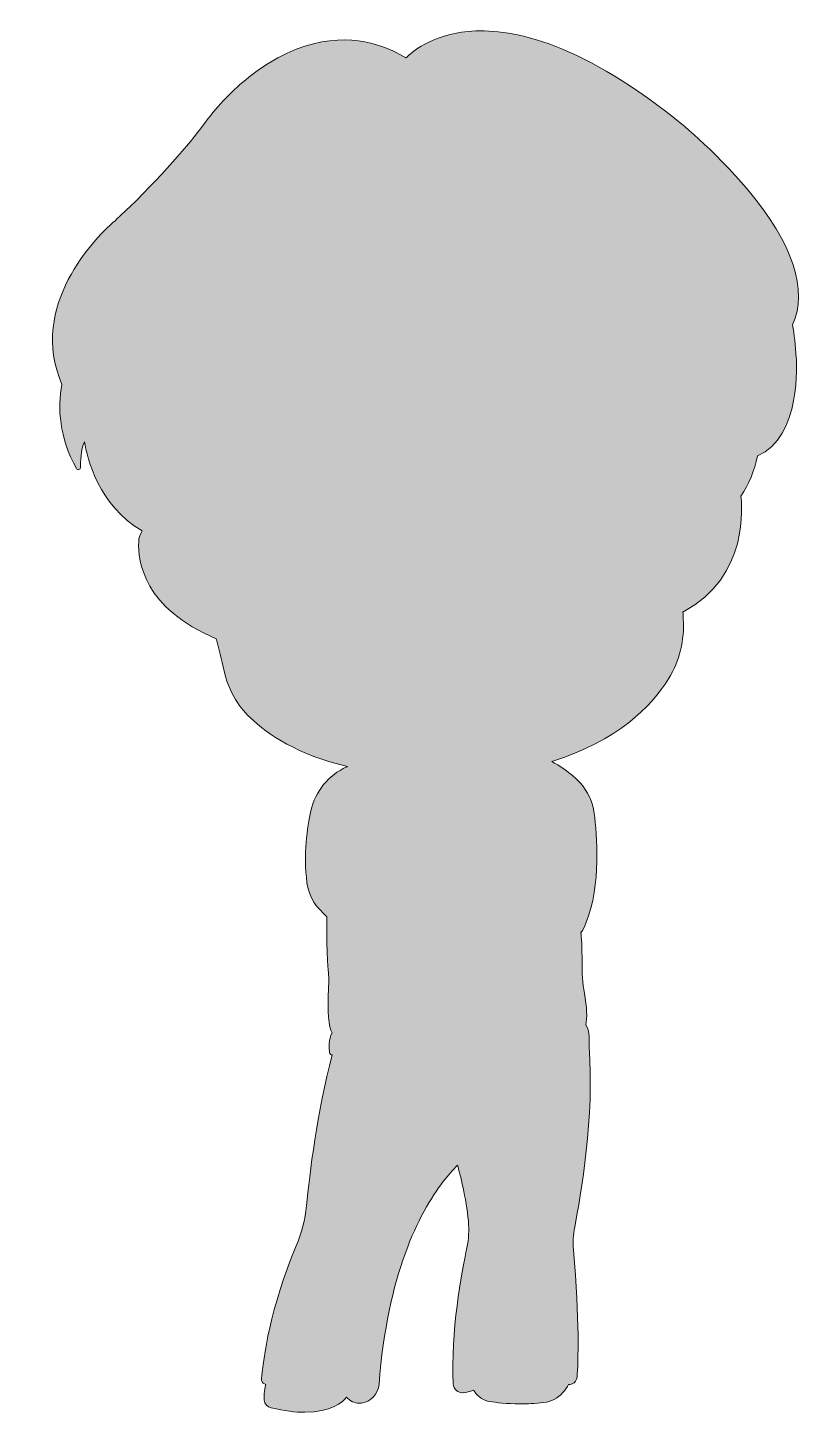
# Model space of a CAD drawing. Extents: x 319 to 798, y -967 to -117.
import ezdxf

# ---------------------------------------------------------------- set-up
doc = ezdxf.new("R2010")
doc.units = 0
doc.header["$MEASUREMENT"] = 0
doc.layers.add('JIN_GREEN', color=7, linetype='Continuous')

msp = doc.modelspace()

# ---------------------------------------------------------------- hatches: boundary and pattern name
at = {"layer": 'JIN_GREEN', "true_color": 0x79ac70}
h = msp.add_hatch(color=83, dxfattribs=at)
h.dxf.hatch_style = 2
edge = h.paths.add_edge_path()
edge.add_spline(control_points=[(788.37, -299.62), (798.03, -278.57), (788.6, -250.03), (761.05, -217.04), (740.28, -192.17), (716.28, -173.22), (716.04, -173.04), (655.36, -124.82), (613.7, -117.45), (589.43, -119.76), (566.32, -121.96), (554.32, -132.81), (551.27, -135.98), (546.46, -133.06), (540.36, -130.07), (533.15, -127.92), (515.46, -122.66), (487.5, -121.86), (454.82, -147.87), (445.11, -155.59), (436.19, -164.83), (428.32, -175.32), (421.01, -185.05), (405.23, -204.77), (381.6, -227.59), (377.54, -231.51), (373.42, -235.27), (370.29, -238.11), (361.57, -246), (319.25, -287.75), (340.26, -336.27), (337.53, -350.64), (338.48, -368.42), (349.15, -387.86), (349.44, -388.39), (350.05, -388.65), (350.63, -388.49), (351.21, -388.33), (351.61, -387.8), (351.59, -387.2), (351.52, -384.04), (351.89, -376.23), (354.05, -371.43), (355.69, -381.46), (362.64, -410.45), (389.38, -426.13), (388.17, -428.01), (387.43, -430.24), (387.32, -432.62), (386.77, -444.47), (390.34, -473.89), (434.95, -492.19), (436.43, -498), (438.14, -505), (439.77, -512.21), (442.25, -523.2), (447.8, -533.06), (455.81, -540.71), (466.41, -550.83), (485.02, -563.58), (515.5, -570.57), (515.28, -570.66), (515.07, -570.75), (514.84, -570.85), (503.81, -575.81), (495.62, -585.87), (492.95, -597.75), (490.61, -608.14), (488.3, -624.23), (490.54, -641.94), (491.26, -647.63), (493.64, -652.93), (497.42, -657.27), (498.83, -658.9), (500.62, -660.78), (502.76, -662.71), (502.67, -665.68), (502.35, -679.61), (503.64, -695.58), (503.94, -699.27), (503.99, -703.02), (503.78, -706.7), (502.96, -721.09), (503.7, -730.25), (505.97, -734.02), (503.56, -737.12), (504.18, -744.52), (504.35, -746.14), (504.39, -746.54), (504.62, -746.91), (504.98, -747.12), (505.25, -747.28), (505.63, -747.39), (506.04, -747.47), (496.71, -782.71), (492.15, -820.42), (490.26, -839.93), (489.43, -848.41), (487.31, -856.7), (483.96, -864.58), (467.99, -902.04), (463.75, -934.07), (462.67, -946.1), (462.55, -947.44), (463.25, -948.68), (464.45, -949.26), (464.72, -949.4), (465.01, -949.48), (465.3, -949.54), (464.19, -953.81), (464.15, -957.07), (464.35, -959.16), (464.56, -961.45), (466.25, -963.37), (468.55, -963.92), (476.72, -965.89), (483.56, -966.67), (489.26, -966.67), (505.4, -966.67), (512.42, -960.44), (514.87, -957.44), (516.99, -959.82), (519.62, -961.07), (522.59, -961.07), (522.97, -961.07), (523.35, -961.05), (523.74, -961.01), (529.64, -960.4), (534.27, -955.52), (534.74, -949.4), (539.95, -882.2), (559.04, -844.76), (574.14, -825.18), (577.13, -821.31), (580.08, -817.96), (582.92, -815.08), (584.39, -820.43), (588.17, -835.12), (589.54, -849.51), (590.06, -854.96), (589.75, -860.42), (588.63, -865.72), (585.51, -880.5), (578.44, -918.22), (580.31, -949.22), (580.4, -950.76), (581.12, -952.22), (582.27, -953.23), (583.32, -954.15), (584.62, -954.64), (585.98, -954.64), (586.12, -954.64), (586.25, -954.64), (586.38, -954.63), (588.17, -954.5), (590.36, -954.07), (592.69, -953), (592.95, -953.43), (593.29, -953.96), (593.7, -954.54), (595.75, -957.44), (598.99, -959.45), (602.58, -960.05), (606.42, -960.69), (612.94, -961.5), (621.24, -961.5), (625.6, -961.5), (630.46, -961.28), (635.68, -960.68), (640.21, -960.17), (644.35, -958.07), (647.34, -954.77), (648.9, -953.05), (650.09, -951.33), (650.93, -949.62), (651.68, -949.68), (652.44, -949.58), (653.18, -949.28), (654.93, -948.57), (656.1, -946.96), (656.22, -945.08), (656.83, -936.16), (657.83, -910.7), (654.02, -866.98), (653.62, -862.37), (653.86, -857.73), (654.74, -853.21), (658.53, -833.85), (666.95, -784.33), (663.54, -742.48), (663.73, -740.46), (664.31, -732.1), (661.59, -729.12), (662.51, -724.64), (662.23, -718.13), (660.74, -709.69), (659.64, -703.48), (659.13, -696.91), (659.24, -690.18), (659.36, -682.34), (658.77, -674.47), (658.61, -672.57), (659.8, -670.72), (660.83, -668.74), (661.66, -666.67), (671.13, -643.02), (668.37, -611.77), (666.75, -599.43), (665.8, -592.2), (662.78, -585.67), (658.02, -580.53), (652.09, -574.13), (644.77, -569.72), (640.74, -567.57), (680.8, -554.76), (701.58, -534.27), (712.34, -516.73), (719.02, -505.85), (722.14, -493.13), (721.37, -479.95), (721.29, -478.57), (721.22, -477.22), (721.17, -475.87), (762.16, -453.94), (757.3, -409.73), (756.6, -404.71), (761.6, -397.52), (765.01, -389.26), (766.77, -380.04), (794.08, -368.72), (790.8, -321.74), (790.65, -319.75), (790.24, -312.37), (789.44, -305.69), (788.37, -299.62)], knot_values=[0, 0, 0, 0, 1, 1, 1, 2, 2, 2, 3, 3, 3, 4, 4, 4, 5, 5, 5, 6, 6, 6, 7, 7, 7, 8, 8, 8, 9, 9, 9, 10, 10, 10, 11, 11, 11, 12, 12, 12, 13, 13, 13, 14, 14, 14, 15, 15, 15, 16, 16, 16, 17, 17, 17, 18, 18, 18, 19, 19, 19, 20, 20, 20, 21, 21, 21, 22, 22, 22, 23, 23, 23, 24, 24, 24, 25, 25, 25, 26, 26, 26, 27, 27, 27, 28, 28, 28, 29, 29, 29, 30, 30, 30, 31, 31, 31, 32, 32, 32, 33, 33, 33, 34, 34, 34, 35, 35, 35, 36, 36, 36, 37, 37, 37, 38, 38, 38, 39, 39, 39, 40, 40, 40, 41, 41, 41, 42, 42, 42, 43, 43, 43, 44, 44, 44, 45, 45, 45, 46, 46, 46, 47, 47, 47, 48, 48, 48, 49, 49, 49, 50, 50, 50, 51, 51, 51, 52, 52, 52, 53, 53, 53, 54, 54, 54, 55, 55, 55, 56, 56, 56, 57, 57, 57, 58, 58, 58, 59, 59, 59, 60, 60, 60, 61, 61, 61, 62, 62, 62, 63, 63, 63, 64, 64, 64, 65, 65, 65, 66, 66, 66, 67, 67, 67, 68, 68, 68, 69, 69, 69, 70, 70, 70, 71, 71, 71, 72, 72, 72, 73, 73, 73, 74, 74, 74, 75, 75, 75, 76, 76, 76, 77, 77, 77, 78, 78, 78, 78], degree=3, periodic=1)

# ---------------------------------------------------------------- linework, layer by layer
at = {"layer": 'JIN_GREEN', "lineweight": 0}
msp.add_open_spline([(788.37, -299.62), (798.03, -278.57), (788.6, -250.03), (761.05, -217.04), (740.28, -192.17), (716.28, -173.22), (716.04, -173.04), (655.36, -124.82), (613.7, -117.45), (589.43, -119.76), (566.32, -121.96), (554.32, -132.81), (551.27, -135.98), (546.46, -133.06), (540.36, -130.07), (533.15, -127.92), (515.46, -122.66), (487.5, -121.86), (454.82, -147.87), (445.11, -155.59), (436.19, -164.83), (428.32, -175.32), (421.01, -185.05), (405.23, -204.77), (381.6, -227.59), (377.54, -231.51), (373.42, -235.27), (370.29, -238.11), (361.57, -246), (319.25, -287.75), (340.26, -336.27), (337.53, -350.64), (338.48, -368.42), (349.15, -387.86), (349.44, -388.39), (350.05, -388.65), (350.63, -388.49), (351.21, -388.33), (351.61, -387.8), (351.59, -387.2), (351.52, -384.04), (351.89, -376.23), (354.05, -371.43), (355.69, -381.46), (362.64, -410.45), (389.38, -426.13), (388.17, -428.01), (387.43, -430.24), (387.32, -432.62), (386.77, -444.47), (390.34, -473.89), (434.95, -492.19), (436.43, -498), (438.14, -505), (439.77, -512.21), (442.25, -523.2), (447.8, -533.06), (455.81, -540.71), (466.41, -550.83), (485.02, -563.58), (515.5, -570.57), (515.28, -570.66), (515.07, -570.75), (514.84, -570.85), (503.81, -575.81), (495.62, -585.87), (492.95, -597.75), (490.61, -608.14), (488.3, -624.23), (490.54, -641.94), (491.26, -647.63), (493.64, -652.93), (497.42, -657.27), (498.83, -658.9), (500.62, -660.78), (502.76, -662.71), (502.67, -665.68), (502.35, -679.61), (503.64, -695.58), (503.94, -699.27), (503.99, -703.02), (503.78, -706.7), (502.96, -721.09), (503.7, -730.25), (505.97, -734.02), (503.56, -737.12), (504.18, -744.52), (504.35, -746.14), (504.39, -746.54), (504.62, -746.91), (504.98, -747.12), (505.25, -747.28), (505.63, -747.39), (506.04, -747.47), (496.71, -782.71), (492.15, -820.42), (490.26, -839.93), (489.43, -848.41), (487.31, -856.7), (483.96, -864.58), (467.99, -902.04), (463.75, -934.07), (462.67, -946.1), (462.55, -947.44), (463.25, -948.68), (464.45, -949.26), (464.72, -949.4), (465.01, -949.48), (465.3, -949.54), (464.19, -953.81), (464.15, -957.07), (464.35, -959.16), (464.56, -961.45), (466.25, -963.37), (468.55, -963.92), (476.72, -965.89), (483.56, -966.67), (489.26, -966.67), (505.4, -966.67), (512.42, -960.44), (514.87, -957.44), (516.99, -959.82), (519.62, -961.07), (522.59, -961.07), (522.97, -961.07), (523.35, -961.05), (523.74, -961.01), (529.64, -960.4), (534.27, -955.52), (534.74, -949.4), (539.95, -882.2), (559.04, -844.76), (574.14, -825.18), (577.13, -821.31), (580.08, -817.96), (582.92, -815.08), (584.39, -820.43), (588.17, -835.12), (589.54, -849.51), (590.06, -854.96), (589.75, -860.42), (588.63, -865.72), (585.51, -880.5), (578.44, -918.22), (580.31, -949.22), (580.4, -950.76), (581.12, -952.22), (582.27, -953.23), (583.32, -954.15), (584.62, -954.64), (585.98, -954.64), (586.12, -954.64), (586.25, -954.64), (586.38, -954.63), (588.17, -954.5), (590.36, -954.07), (592.69, -953), (592.95, -953.43), (593.29, -953.96), (593.7, -954.54), (595.75, -957.44), (598.99, -959.45), (602.58, -960.05), (606.42, -960.69), (612.94, -961.5), (621.24, -961.5), (625.6, -961.5), (630.46, -961.28), (635.68, -960.68), (640.21, -960.17), (644.35, -958.07), (647.34, -954.77), (648.9, -953.05), (650.09, -951.33), (650.93, -949.62), (651.68, -949.68), (652.44, -949.58), (653.18, -949.28), (654.93, -948.57), (656.1, -946.96), (656.22, -945.08), (656.83, -936.16), (657.83, -910.7), (654.02, -866.98), (653.62, -862.37), (653.86, -857.73), (654.74, -853.21), (658.53, -833.85), (666.95, -784.33), (663.54, -742.48), (663.73, -740.46), (664.31, -732.1), (661.59, -729.12), (662.51, -724.64), (662.23, -718.13), (660.74, -709.69), (659.64, -703.48), (659.13, -696.91), (659.24, -690.18), (659.36, -682.34), (658.77, -674.47), (658.61, -672.57), (659.8, -670.72), (660.83, -668.74), (661.66, -666.67), (671.13, -643.02), (668.37, -611.77), (666.75, -599.43), (665.8, -592.2), (662.78, -585.67), (658.02, -580.53), (652.09, -574.13), (644.77, -569.72), (640.74, -567.57), (680.8, -554.76), (701.58, -534.27), (712.34, -516.73), (719.02, -505.85), (722.14, -493.13), (721.37, -479.95), (721.29, -478.57), (721.22, -477.22), (721.17, -475.87), (762.16, -453.94), (757.3, -409.73), (756.6, -404.71), (761.6, -397.52), (765.01, -389.26), (766.77, -380.04), (794.08, -368.72), (790.8, -321.74), (790.65, -319.75), (790.24, -312.37), (789.44, -305.69), (788.37, -299.62)], degree=3, knots=[0, 0, 0, 0, 1, 1, 1, 2, 2, 2, 3, 3, 3, 4, 4, 4, 5, 5, 5, 6, 6, 6, 7, 7, 7, 8, 8, 8, 9, 9, 9, 10, 10, 10, 11, 11, 11, 12, 12, 12, 13, 13, 13, 14, 14, 14, 15, 15, 15, 16, 16, 16, 17, 17, 17, 18, 18, 18, 19, 19, 19, 20, 20, 20, 21, 21, 21, 22, 22, 22, 23, 23, 23, 24, 24, 24, 25, 25, 25, 26, 26, 26, 27, 27, 27, 28, 28, 28, 29, 29, 29, 30, 30, 30, 31, 31, 31, 32, 32, 32, 33, 33, 33, 34, 34, 34, 35, 35, 35, 36, 36, 36, 37, 37, 37, 38, 38, 38, 39, 39, 39, 40, 40, 40, 41, 41, 41, 42, 42, 42, 43, 43, 43, 44, 44, 44, 45, 45, 45, 46, 46, 46, 47, 47, 47, 48, 48, 48, 49, 49, 49, 50, 50, 50, 51, 51, 51, 52, 52, 52, 53, 53, 53, 54, 54, 54, 55, 55, 55, 56, 56, 56, 57, 57, 57, 58, 58, 58, 59, 59, 59, 60, 60, 60, 61, 61, 61, 62, 62, 62, 63, 63, 63, 64, 64, 64, 65, 65, 65, 66, 66, 66, 67, 67, 67, 68, 68, 68, 69, 69, 69, 70, 70, 70, 71, 71, 71, 72, 72, 72, 73, 73, 73, 74, 74, 74, 75, 75, 75, 76, 76, 76, 77, 77, 77, 78, 78, 78, 78], dxfattribs=at)

doc.saveas('drawing.dxf')
